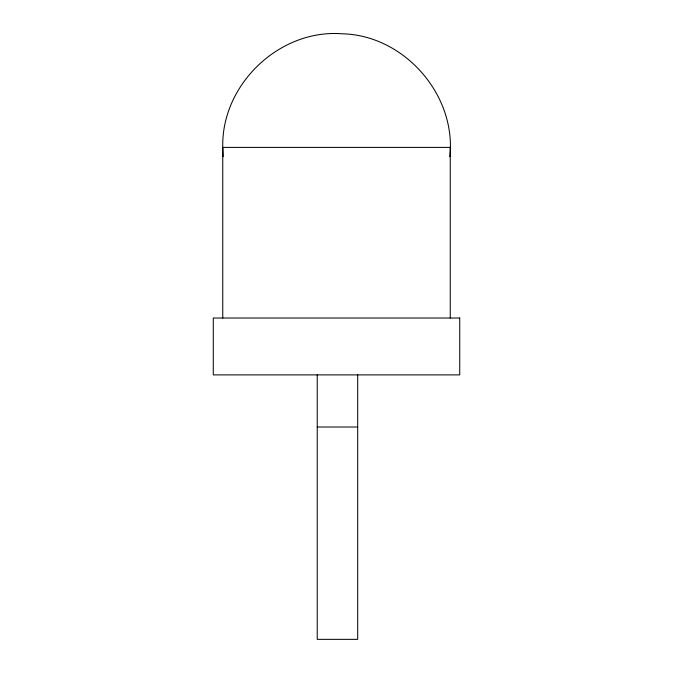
<?xml version="1.0" encoding="UTF-8"?>
<svg xmlns="http://www.w3.org/2000/svg" width="673" height="673" viewBox="0 0 673 673"><rect width="100%" height="100%" fill="white"/><g stroke="black" fill="none" stroke-linecap="round" stroke-linejoin="round"><path stroke-width="1.01" d="M449.842 156.691C456.538 94.977 404.263 35.139 342.077 33.785C279.312 28.914 221.19 84.714 222.755 147.395L222.755 318.026M317.235 427.019L357.691 427.019M223.158 156.691L222.755 147.395L450.245 147.395L450.245 318.026M357.691 374.625L357.691 639.35L317.235 639.35L317.235 374.625M459.726 318.026L213.274 318.026L213.274 374.895L459.726 374.895L459.726 318.026"/></g></svg>
